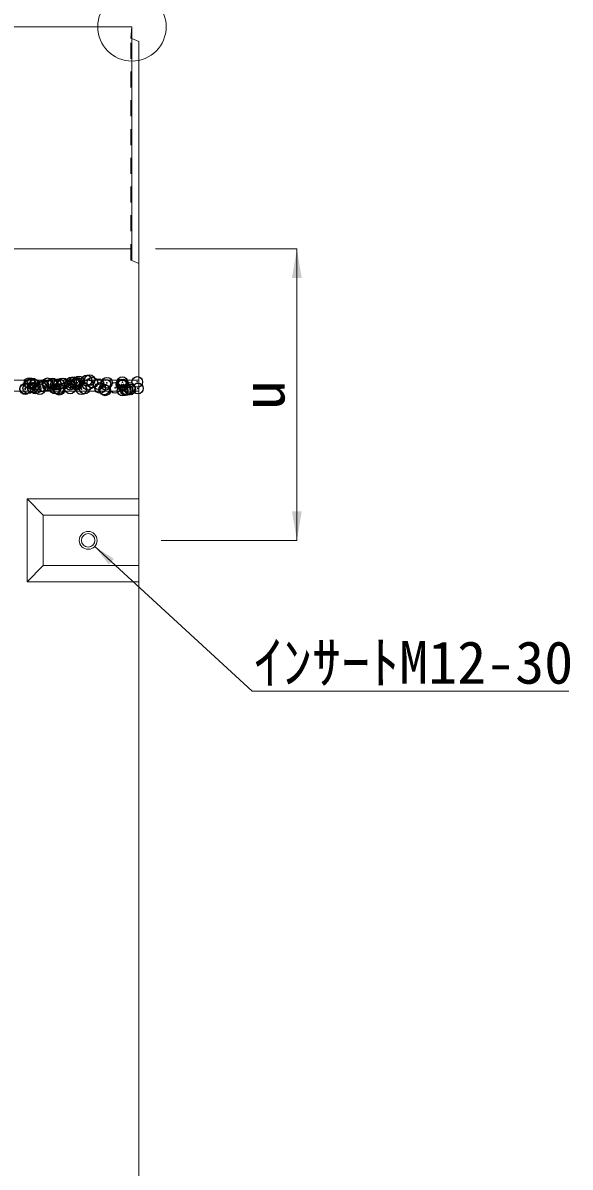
# Model space of a CAD drawing. Units: millimetres at full size; details may follow other scales. Extents: x 5964 to 125098, y -10801 to 28073.
# Drawn here: x 59520 to 60008, y 1403 to 2424 of the extents above; entities that cross this region are included whole.
import ezdxf
from ezdxf.enums import TextEntityAlignment as Align

# ---------------------------------------------------------------- set-up
doc = ezdxf.new("R2010")
doc.units = ezdxf.units.MM
doc.header["$LTSCALE"] = 19
doc.header["$PDMODE"] = 32
doc.header["$PDSIZE"] = 9.5
doc.linetypes.add('USER1', pattern=[1.35, 0.75, -0.6])
for name, color, linetype, lineweight in [('0_2', 7, 'Continuous', 20), ('インサート', 3, 'USER1', 9), ('寸法引出', 7, 'Continuous', 9), ('寸法線', 7, 'Continuous', 9), ('本体', 2, 'Continuous', 9)]:
    doc.layers.add(name, color=color, linetype=linetype, lineweight=lineweight)
doc.layers.add('ハッチング', color=7, linetype='Continuous')
doc.styles.add('ＭＳ ゴシック', font='')
doc.styles.get('ＭＳ ゴシック').set_extended_font_data('MS Gothic')

# ---------------------------------------------------------------- blocks, each defined once
blk = doc.blocks.new('filled_arrow')
at = {"color": 0, "linetype": 'Continuous', "lineweight": -2}
blk.add_solid([(7.5, 1.25), (0, 0), (7.5, -1.25)], dxfattribs=at)

msp = doc.modelspace()

# ---------------------------------------------------------------- linework, layer by layer
at = {"layer": '0_2'}
msp.add_line((58625.32, 2095.36), (59623.33, 2095.36), dxfattribs=at)
at = {"layer": '0_2', "lineweight": 9}
msp.add_line((59623.32, 2086.01), (59623.32, 2009.71), dxfattribs=at)
at = {"layer": 'インサート', "linetype": 'Continuous', "lineweight": 5}
for radius in [8, 6]:
    msp.add_circle((59578.33, 1962.36), radius, dxfattribs=at)
at = {"layer": 'ハッチング'}
for p in [(59522.27, 2097.7), (59524.92, 2098.05), (59525.96, 2102.66), (59526.89, 2101.8), (59528.76, 2102.24), (59529.05, 2098.59), (59530.6, 2101.08), (59531.31, 2097.75), (59535.95, 2099.5), (59538.59, 2099.85), (59542.06, 2102.41), (59542.72, 2100.39), (59546.42, 2101.11), (59546.58, 2102.21), (59548.93, 2097.64), (59549.62, 2101.3), (59551.64, 2097.58), (59552.26, 2101.65), (59555.06, 2102.35), (59556.39, 2102.19), (59562.23, 2097.81), (59562.24, 2101.14), (59563.29, 2103.1), (59565.94, 2103.45), (59566.91, 2102.04), (59567.85, 2101.18), (59568.78, 2102.84), (59570.07, 2103.99), (59575.22, 2097.75), (59576.97, 2104.9), (59578.06, 2101.17), (59579.61, 2105.25), (59582.07, 2103.01), (59587.54, 2101.59), (59588.94, 2098.25), (59593.88, 2101.2), (59595.07, 2102.95), (59602.24, 2098.42), (59607.87, 2101.41), (59608.79, 2103.44), (59608.8, 2100.55), (59609.7, 2101.23), (59615.24, 2098.35), (59622.09, 2103.61), (59622.68, 2097.77), (59522.22, 2097.21), (59535.21, 2097.15), (59552.58, 2096.72), (59572.27, 2097.13), (59592.59, 2096.95), (59593.53, 2096.1), (59609, 2095.97), (59611.65, 2096.32), (59613.22, 2096.5), (59615.78, 2096.86)]:
    msp.add_point(p, dxfattribs=at)
at = {"layer": '寸法引出'}
msp.add_circle((59617.32, 2420.36), 30.52, dxfattribs=at)
at = {"layer": '寸法線'}
for p, q in [((59638.2, 2222.34), (59764.29, 2222.34)), ((59764.29, 2222.34), (59764.29, 1962.36)), ((59643.33, 1962.36), (59764.29, 1962.36))]:
    msp.add_line(p, q, dxfattribs=at)
msp.add_lwpolyline([(59584.21, 1956.94), (59598.92, 1943.39), (59724.34, 1827.9), (60006.58, 1827.9)], dxfattribs=at)
at = {"layer": '本体', "lineweight": 20}
for p, q in [((58631.32, 2420.36), (59617.33, 2420.36)), ((59623.32, 2407.36), (59617.33, 2409.93)), ((59623.32, 2095.36), (59623.32, 2407.36)), ((58631.32, 2222.34), (59617.33, 2222.34)), ((59623.32, 2209.35), (59617.32, 2211.92)), ((58625.32, 2105.36), (59623.33, 2105.36)), ((58625.32, 2095.36), (59623.33, 2095.36)), ((59623.33, 645.36), (59623.32, 2095.36))]:
    msp.add_line(p, q, dxfattribs=at)
at = {"layer": '本体', "color": 4, "linetype": 'USER1', "lineweight": 5}
for p, q in [((59617.33, 2420.36), (59616.33, 2410.36)), ((59616.33, 2212.35), (59616.33, 2410.36)), ((59617.33, 2409.93), (59616.33, 2410.36)), ((59617.32, 2222.35), (59616.32, 2212.35)), ((59617.32, 2211.92), (59616.32, 2212.35))]:
    msp.add_line(p, q, dxfattribs=at)
at = {"layer": '本体', "lineweight": 5}
msp.add_line((59617.33, 2420.36), (59617.33, 2211.92), dxfattribs=at)
at = {"layer": '本体'}
for p, q in [((59523.83, 1999.36), (59523.83, 1925.36)), ((59623.33, 1999.36), (59523.83, 1999.36)), ((59538.33, 1984.86), (59523.83, 1999.36)), ((59538.33, 1984.86), (59538.33, 1939.86)), ((59623.33, 1984.86), (59538.33, 1984.86)), ((59538.33, 1939.86), (59523.83, 1925.36)), ((59538.33, 1939.86), (59623.33, 1939.86)), ((59523.83, 1925.36), (59623.33, 1925.36))]:
    msp.add_line(p, q, dxfattribs=at)

# ---------------------------------------------------------------- block references
at = {"layer": '寸法線'}
for p, xscale, yscale, rotation in [((59764.29, 2222.34), 3.47, 3.47, 270), ((59764.29, 1962.36), 3.47, 3.47, 90), ((59584.21, 1956.94), 2.67, 2.67, 317.4)]:
    msp.add_blockref('filled_arrow', p, dxfattribs=dict(at, xscale=xscale, yscale=yscale, rotation=rotation))

# ---------------------------------------------------------------- texts
at = {"layer": '0_2', "style": 'ＭＳ ゴシック'}
msp.add_text('ｲﾝｻｰﾄM12-30', height=37.98, dxfattribs=at).set_placement((59868.26, 1853.52), align=Align.MIDDLE_CENTER)
at = {"layer": '寸法線', "style": 'ＭＳ ゴシック'}
msp.add_text('u', height=37.98, rotation=90, dxfattribs=at).set_placement((59734.29, 2092.35), align=Align.MIDDLE_CENTER)

doc.saveas('drawing.dxf')
